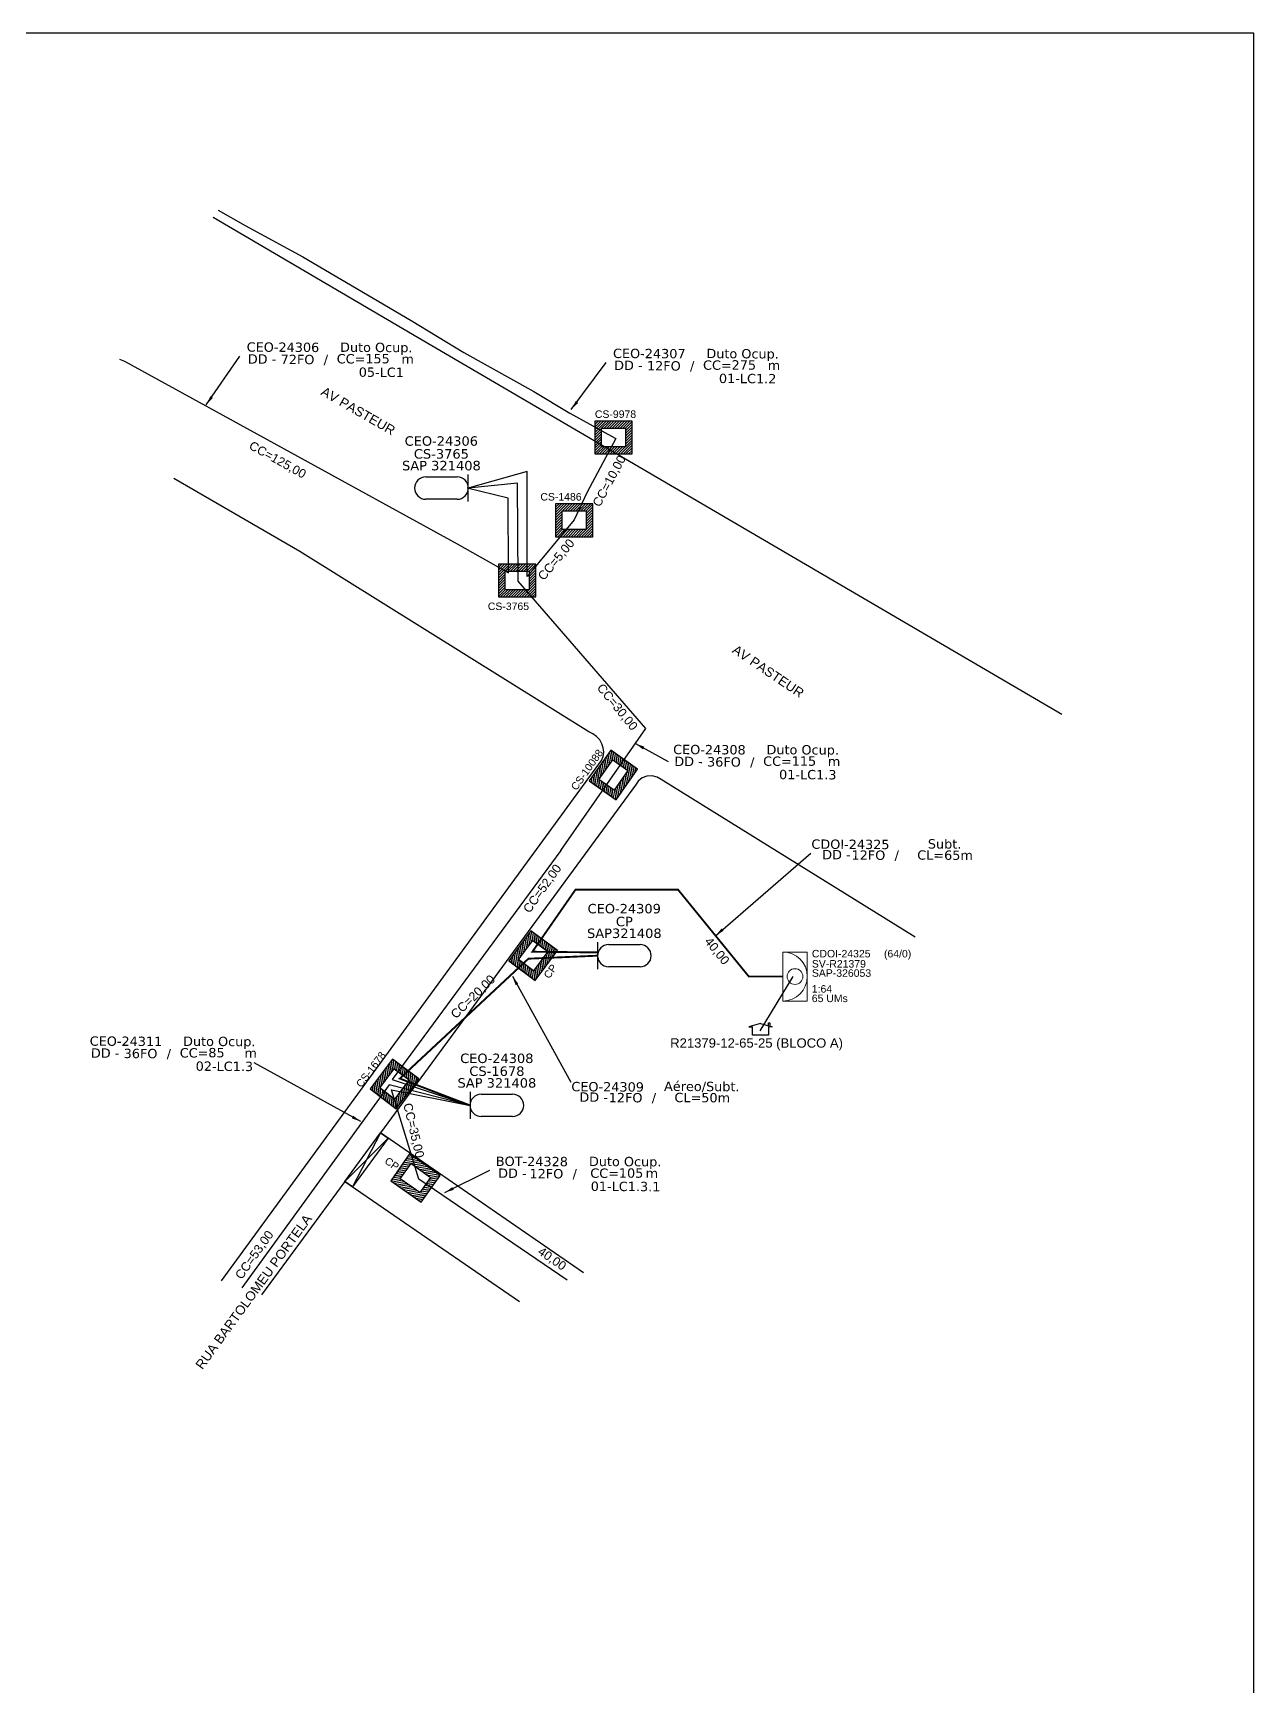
# Model space of a CAD drawing. Extents: x -4 to 837, y 1 to 595.
# Drawn here: x 576 to 837.2, y 241.6 to 595.3 of the extents above; entities that cross this region are included whole.
import ezdxf
from ezdxf.enums import TextEntityAlignment as Align

# ---------------------------------------------------------------- set-up
doc = ezdxf.new("R2010")
doc.units = 0
for name, color, linetype in [('10.1-Caixas Subterrâneas', 5, 'Continuous'), ('20.4-CEOS', 1, 'Continuous'), ('20.5-CEO', 1, 'Continuous'), ('CAP a instalar', 1, 'Continuous'), ('label_cabos', 7, 'Continuous'), ('Metragem', 92, 'Continuous'), ('QUADRA', 7, 'Continuous'), ('surveys', 7, 'Continuous'), ('surveys legendas', 7, 'Continuous')]:
    doc.layers.add(name, color=color, linetype=linetype)
for name, color, linetype, lineweight in [("20.0-LEGENDA DOS CDO'S", 1, 'Continuous', 0), ('20.1-CDO_INTERIOR', 1, 'Continuous', 0), ('Segmento Logradouro Texto', 238, 'Continuous', 0)]:
    doc.layers.add(name, color=color, linetype=linetype, lineweight=lineweight)
doc.layers.add('DROP DE CLIENTE', color=140, linetype='Continuous', plot=False)
doc.styles.add('ARIAL', font='arial.ttf')
doc.styles.add('DIGICADE', font='arial.ttf')
doc.styles.add('siredit', font='verdana.ttf')
doc.dimstyles.new('CC', dxfattribs={"dimtxt": 1, "dimasz": 2, "dimexe": 0.18, "dimexo": 0.0625, "dimgap": 0.09, "dimtad": 0, "dimdec": 0, "dimrnd": 1, "dimzin": 0, "dimdsep": 46, "dimtxsty": 'siredit', "dimblk": 'NONE', "dimcen": 0, "dimse1": 1, "dimse2": 1, "dimsd1": 1, "dimsd2": 1, "dimclrt": 7, "dimadec": 0, "dimazin": 0, "dimtfac": 1, "dimtdec": 0, "dimtofl": 0, "dimtmove": 0, "dimatfit": 3, "dimfxl": 0, "dimtolj": 1, "dimtzin": 0, "dimarcsym": 0})

# ---------------------------------------------------------------- blocks, each defined once
blk = doc.blocks.new('SURVEY_SURVEY')
for p, q in [((0, 0.0000127), (-0.0000126, 0.000009)), ((-0.0000126, 0.000009), (-0.0000086, 0.000009)), ((-0.0000086, 0), (-0.0000086, 0.000009)), ((0.0000086, 0), (-0.0000086, 0)), ((0, 0.0000127), (0.0000126, 0.000009)), ((0.0000084, 0.0000132), (0.0000098, 0.0000132)), ((0.0000084, 0.0000103), (0.0000084, 0.0000132)), ((0.0000126, 0.000009), (0.0000086, 0.000009)), ((0.0000086, 0.000009), (0.0000086, 0)), ((0.0000098, 0.0000132), (0.0000098, 0.0000099))]:
    blk.add_line(p, q)
blk = doc.blocks.new('*X8')
at = {"color": 0, "linetype": 'Continuous'}
for p, q in [((-1.25, 0.34099), (-0.49099, 1.1)), ((-1.25, 0.517767), (-0.667767, 1.1)), ((-1.25, 0.694544), (-0.844544, 1.1)), ((-1.25, 0.87132), (-1.02132, 1.1)), ((-1.25, 1.048097), (-1.198097, 1.1)), ((-1.25, 0.164214), (-0.8035, 0.610714)), ((-1.25, -0.012563), (-0.8035, 0.433937)), ((-1.25, -0.18934), (-0.8035, 0.25716)), ((-1.25, -0.366117), (-0.8035, 0.080383)), ((-0.789214, 0.625), (-0.314214, 1.1)), ((-0.612437, 0.625), (-0.137437, 1.1)), ((-0.43566, 0.625), (0.03934, 1.1)), ((-0.258883, 0.625), (0.216117, 1.1)), ((-0.082107, 0.625), (0.392893, 1.1)), ((0.09467, 0.625), (0.56967, 1.1)), ((0.271447, 0.625), (0.746447, 1.1)), ((0.448223, 0.625), (0.923223, 1.1)), ((0.625, 0.625), (1.1, 1.1)), ((0.801777, 0.625), (1.25, 1.073223)), ((0.8035, 0.449947), (1.25, 0.896447)), ((0.8035, 0.27317), (1.25, 0.71967)), ((0.8035, 0.096393), (1.25, 0.542893)), ((0.8035, -0.080383), (1.25, 0.366117)), ((0.8035, -0.25716), (1.25, 0.18934)), ((0.8035, -0.433937), (1.25, 0.012563)), ((-1.25, -0.542893), (-0.8035, -0.096393)), ((-1.25, -0.71967), (-0.8035, -0.27317)), ((-1.25, -0.896447), (-0.8035, -0.449947)), ((-1.25, -1.073223), (-0.801777, -0.625)), ((-1.1, -1.1), (-0.625, -0.625)), ((-0.923223, -1.1), (-0.448223, -0.625)), ((-0.746447, -1.1), (-0.271447, -0.625)), ((-0.56967, -1.1), (-0.09467, -0.625)), ((-0.392893, -1.1), (0.082107, -0.625)), ((-0.216117, -1.1), (0.258883, -0.625)), ((-0.03934, -1.1), (0.43566, -0.625)), ((0.137437, -1.1), (0.612437, -0.625)), ((0.314214, -1.1), (0.789214, -0.625)), ((0.49099, -1.1), (1.25, -0.34099)), ((0.667767, -1.1), (1.25, -0.517767)), ((0.8035, -0.610714), (1.25, -0.164214)), ((0.844544, -1.1), (1.25, -0.694544)), ((1.02132, -1.1), (1.25, -0.87132)), ((1.198097, -1.1), (1.25, -1.048097))]:
    blk.add_line(p, q, dxfattribs=at)
blk = doc.blocks.new('MANHOLE_MQ')
at = {"color": 0, "linetype": 'Continuous'}
for p, q in [((0.00000623, 0.00000569), (-0.00000627, 0.00000569)), ((-0.00000627, 0.00000569), (-0.00000627, -0.00000531)), ((0.00000623, -0.00000531), (0.00000623, 0.00000569)), ((-0.00000404, 0.00000331), (0.00000399, 0.00000331)), ((-0.00000404, -0.00000294), (-0.00000404, 0.00000331)), ((0.00000399, 0.00000331), (0.00000399, -0.00000294)), ((-0.00000627, -0.00000531), (0.00000623, -0.00000531)), ((0.00000399, -0.00000294), (-0.00000404, -0.00000294)), ((0.00000399, -0.00000294), (0.00000399, -0.00000294))]:
    blk.add_line(p, q, dxfattribs=at)
at = {"color": 0, "linetype": 'Continuous', "xscale": 5e-06, "yscale": 5e-06, "zscale": 1e-05}
blk.add_blockref('*X8', (-0.00000002, 0.00000019), dxfattribs=at)
blk = doc.blocks.new('_None')
blk = doc.blocks.new('Inst CB DT OCUP CFOA-SM-DD-S-72')
at = {"layer": 'label_cabos', "color": 0, "style": 'siredit'}
for tag, flags, p in [('ID_ATIVIDADE', 3, (1.31, 2.67)), ('FATOR', 1, (11.56, 2.55))]:
    blk.add_attdef(tag, text='', height=1, rotation=359.69, dxfattribs=dict(at, flags=flags)).set_placement(p, align=Align.MIDDLE_CENTER)
for tag, p in [('DESTINO_CABO', (3.13, 1.26)), ('TIPO_CABO', (13.11, 1.24)), ('TIPO_CABO', (1.11, 0)), ('CABO', (4.69, -0.05)), ('/', (7.71, -0.05)), ('LANCE', (10.41, 0.02)), ('UND', (16.46, 0)), ('FID', (13.65, -1.41))]:
    blk.add_attdef(tag, text='', height=1, rotation=359.69, dxfattribs=at).set_placement(p, align=Align.MIDDLE_CENTER)
blk.add_attdef('QTDE', (11.93, -0.45), '', height=1, rotation=359.69, dxfattribs=at)
blk = doc.blocks.new('Inst CB DT OCUP CFOA-SM-DD-S-36')
at = {"layer": 'label_cabos', "color": 0, "style": 'siredit'}
for tag, flags, p in [('ID_ATIVIDADE', 3, (1.31, 2.67)), ('FATOR', 1, (11.56, 2.55))]:
    blk.add_attdef(tag, text='', height=1, rotation=359.69, dxfattribs=dict(at, flags=flags)).set_placement(p, align=Align.MIDDLE_CENTER)
for tag, p in [('DESTINO_CABO', (3.13, 1.26)), ('TIPO_CABO', (13.11, 1.24)), ('TIPO_CABO', (1.11, 0)), ('CABO', (4.69, -0.05)), ('/', (7.71, -0.05)), ('LANCE', (10.41, 0.02)), ('UND', (16.46, 0)), ('FID', (13.65, -1.41))]:
    blk.add_attdef(tag, text='', height=1, rotation=359.69, dxfattribs=at).set_placement(p, align=Align.MIDDLE_CENTER)
blk.add_attdef('QTDE', (11.93, -0.45), '', height=1, rotation=359.69, dxfattribs=at)
blk = doc.blocks.new('Inst CB DT OCUP CFOA-SM-DD-S-12')
at = {"layer": 'label_cabos', "color": 0, "style": 'siredit'}
for tag, flags, p in [('ID_ATIVIDADE', 3, (1.31, 2.67)), ('FATOR', 1, (11.56, 2.55))]:
    blk.add_attdef(tag, text='', height=1, rotation=359.69, dxfattribs=dict(at, flags=flags)).set_placement(p, align=Align.MIDDLE_CENTER)
for tag, p in [('DESTINO_CABO', (3.13, 1.26)), ('TIPO_CABO', (13.11, 1.24)), ('TIPO_CABO', (1.11, 0)), ('CABO', (4.69, -0.05)), ('/', (7.71, -0.05)), ('LANCE', (10.41, 0.02)), ('UND', (16.46, 0)), ('FID', (13.65, -1.41))]:
    blk.add_attdef(tag, text='', height=1, rotation=359.69, dxfattribs=at).set_placement(p, align=Align.MIDDLE_CENTER)
blk.add_attdef('QTDE', (11.93, -0.45), '', height=1, rotation=359.69, dxfattribs=at)
blk = doc.blocks.new('LEGENDA DOS CABOS')
at = {"layer": 'label_cabos', "color": 0, "style": 'siredit'}
for tag, p in [('ID', (4.24, 1.63)), ('XX', (14.31, 1.67)), ('TIPO_CABO', (2.74, 0.52)), ('CABO', (6.16, 0.47)), ('/', (9.19, 0.47)), ('METROS', (14.36, 0.47))]:
    blk.add_attdef(tag, text='', height=1, rotation=359.69, dxfattribs=at).set_placement(p, align=Align.MIDDLE_CENTER)
blk = doc.blocks.new('Inst CB DT OCUP CFOA-SM-ASU-120-S-12')
at = {"layer": 'label_cabos', "color": 0, "style": 'siredit'}
for tag, flags, p in [('ID_ATIVIDADE', 3, (1.31, 2.67)), ('FATOR', 1, (11.56, 2.55))]:
    blk.add_attdef(tag, text='', height=1, rotation=359.69, dxfattribs=dict(at, flags=flags)).set_placement(p, align=Align.MIDDLE_CENTER)
for tag, p in [('DESTINO_CABO', (3.13, 1.26)), ('TIPO_CABO', (13.11, 1.24)), ('TIPO_CABO', (1.26, 0)), ('CABO', (4.69, -0.05)), ('/', (7.71, -0.05)), ('LANCE', (10.91, 0)), ('UND', (15.96, 0)), ('FID', (13.15, -1.41))]:
    blk.add_attdef(tag, text='', height=1, rotation=359.69, dxfattribs=at).set_placement(p, align=Align.MIDDLE_CENTER)
blk.add_attdef('QTDE', (12.43, -0.47), '', height=1, rotation=359.69, dxfattribs=at)

msp = doc.modelspace()

# ---------------------------------------------------------------- linework, layer by layer
for p, q in [((837.17, 595.26), (-3.83, 595.26)), ((837.17, 1.26), (837.17, 595.26))]:
    msp.add_line(p, q)
at = {"linetype": 'Continuous'}
msp.add_lwpolyline([(642.68, 349.52), (650.3, 359.9), (651.94, 358.76), (644.35, 348.37), (642.68, 349.52), (651.94, 358.76), (650.3, 359.9), (644.35, 348.37)], dxfattribs=at)
at = {"layer": '20.1-CDO_INTERIOR', "color": 1, "lineweight": 18}
msp.add_lwpolyline([(741.62, 388.12), (741.62, 398.61), (736.38, 398.61), (736.37, 388.12)], close=True, dxfattribs=at)
msp.add_circle((739, 393.36), 1.68, dxfattribs=at)
msp.add_arc((736.37, 393.36), 5.25, 269.9724, 89.9724, dxfattribs=at)
at = {"layer": '20.5-CEO', "color": 7}
for p, q in [((660, 500.28), (666.72, 500.28)), ((666.72, 495.5), (660, 495.5))]:
    msp.add_line(p, q, dxfattribs=at)
at = {"layer": '20.5-CEO', "color": 5}
for p, q in [((671.88, 368.19), (678.59, 368.19)), ((678.59, 363.4), (671.88, 363.4))]:
    msp.add_line(p, q, dxfattribs=at)
at = {"layer": '20.5-CEO', "color": 7}
msp.add_lwpolyline([(669.11, 495.01), (669.11, 500.78)], dxfattribs=at)
at = {"layer": '20.5-CEO', "color": 5}
msp.add_lwpolyline([(669.48, 368.68), (669.48, 362.91)], dxfattribs=at)
at = {"layer": '20.5-CEO', "color": 7}
for centre, start, end in [((660, 497.89), 90, 270), ((666.72, 497.89), 270, 90)]:
    msp.add_arc(centre, 2.39, start, end, dxfattribs=at)
at = {"layer": '20.5-CEO', "color": 5}
for centre, start, end in [((671.88, 365.79), 90, 270), ((678.59, 365.79), 270, 90)]:
    msp.add_arc(centre, 2.39, start, end, dxfattribs=at)
at = {"layer": 'CAP a instalar', "color": 7, "ltscale": 5}
for p, q in [((615.58, 557.36), (621.37, 554.11)), ((621.37, 554.11), (633.7, 547.38)), ((633.7, 547.38), (656.88, 533.74)), ((656.88, 533.74), (668.17, 526.93)), ((594.51, 525.46), (595.55, 525.01)), ((595.55, 525.01), (666.73, 485.95)), ((668.17, 526.93), (683.12, 518.52)), ((683.12, 518.52), (690.85, 513.95)), ((690.85, 513.95), (696.57, 510.77)), ((696.57, 510.77), (698.98, 509.41)), ((698.98, 509.41), (700.64, 508.49)), ((700.64, 508.49), (694.51, 497)), ((679.63, 498.96), (669.11, 497.89)), ((681.67, 501.42), (669.3, 497.91)), ((679.75, 478), (679.63, 498.96)), ((681.71, 478.99), (681.67, 501.42)), ((677.61, 495.75), (668.9, 497.87)), ((677.7, 479.74), (677.61, 495.75)), ((694.51, 497), (691.77, 491.11)), ((691.77, 491.11), (681.71, 478.99)), ((666.73, 485.95), (677.7, 479.74)), ((707.07, 446.41), (679.75, 478)), ((688.91, 420.3), (707.07, 446.41)), ((688.91, 420.3), (652.85, 371.32)), ((652.18, 370.18), (620.65, 326.71)), ((669.48, 365.79), (652.18, 370.18)), ((652.85, 371.32), (669.48, 365.79))]:
    msp.add_line(p, q, dxfattribs=at)
at = {"layer": 'CAP a instalar', "ltscale": 5}
for p, q in [((699.14, 400.21), (705.85, 400.21)), ((705.85, 395.43), (699.14, 395.43))]:
    msp.add_line(p, q, dxfattribs=at)
at = {"layer": 'CAP a instalar', "color": 7, "ltscale": 2.5}
for p, q in [((658.56, 350.03), (652.68, 369.12)), ((652.68, 369.12), (669.48, 365.79)), ((690.27, 328.42), (658.56, 350.03))]:
    msp.add_line(p, q, dxfattribs=at)
at = {"layer": 'CAP a instalar', "ltscale": 5}
msp.add_lwpolyline([(736.37, 393.36, 0.4, 0.4, 0), (729.12, 393.36, 0.4, 0.4, 0), (713.97, 411.96, 0.4, 0.4, 0), (692.04, 411.95, 0.4, 0.4, 0), (682.82, 398.67, 0.4, 0.4, 0), (696.74, 398.52, 0, 0, 0)], format="xyseb", dxfattribs=at)
msp.add_lwpolyline([(696.74, 400.7), (696.74, 394.93)], dxfattribs=at)
at = {"layer": 'CAP a instalar', "ltscale": 5, "const_width": 0.4}
msp.add_lwpolyline([(669.48, 365.79), (654.46, 371.53), (681.97, 397.18), (696.74, 397.82)], dxfattribs=at)
at = {"layer": 'CAP a instalar', "ltscale": 5}
for centre, start, end in [((699.14, 397.82), 90, 270), ((705.85, 397.82), 270, 90)]:
    msp.add_arc(centre, 2.39, start, end, dxfattribs=at)
at = {"layer": 'DROP DE CLIENTE', "linetype": 'Continuous'}
msp.add_lwpolyline([(738.5, 393.36), (731.5, 381.74)], dxfattribs=at)
at = {"layer": 'QUADRA', "color": 4}
for points in [[(614.57, 555.83), (658.41, 530.14), (796.05, 449.5)], [(616.31, 328.23), (697.62, 439.57), (697.95, 440.44), (698.07, 441.36), (697.99, 442.29), (697.7, 443.18), (697.22, 443.99), (696.57, 444.7), (695.78, 445.27), (694.88, 445.74), (633.04, 484.31), (606.15, 499.97), (606.15, 499.97)], [(764.72, 401.82), (710.4, 435.52), (709.48, 436.05), (708.42, 436.3), (707.33, 436.22), (706.32, 435.85), (705.48, 435.2), (704.9, 434.34), (650.3, 359.9)], [(693.76, 329.98), (650.3, 359.9)], [(642.68, 349.52), (624.87, 325.24)], [(642.68, 349.52), (680.08, 323.84)]]:
    msp.add_lwpolyline(points, dxfattribs=at)

# ---------------------------------------------------------------- block references
at = {"color": 0, "lineweight": 0}
ref = msp.add_blockref('Inst CB DT OCUP CFOA-SM-DD-S-72', (623.21, 525.51), dxfattribs=dict(at, xscale=2, yscale=2, zscale=2))
ref.add_attrib('DESTINO_CABO', 'CEO-24306', dxfattribs={"layer": 'label_cabos', "color": 0, "height": 2, "rotation": 359.69, "style": 'siredit'}).set_placement((629.47, 528.04), align=Align.MIDDLE_CENTER)
ref.add_attrib('TIPO_CABO', 'Duto Ocup.', dxfattribs={"layer": 'label_cabos', "color": 0, "height": 2, "rotation": 359.69, "style": 'siredit'}).set_placement((649.43, 528), align=Align.MIDDLE_CENTER)
ref.add_attrib('/', '/', dxfattribs={"layer": 'label_cabos', "color": 0, "height": 2, "rotation": 359.69, "style": 'siredit'}).set_placement((638.64, 525.41), align=Align.MIDDLE_CENTER)
ref.add_attrib('FID', '05-LC1', dxfattribs={"layer": 'label_cabos', "color": 0, "height": 2, "rotation": 359.69, "style": 'siredit'}).set_placement((650.51, 522.68), align=Align.MIDDLE_CENTER)
ref.add_attrib('LANCE', 'CC=', dxfattribs={"layer": 'label_cabos', "color": 0, "height": 2, "rotation": 359.69, "style": 'siredit'}).set_placement((644.03, 525.55), align=Align.MIDDLE_CENTER)
ref.add_attrib('UND', 'm', dxfattribs={"layer": 'label_cabos', "color": 0, "height": 2, "rotation": 359.69, "style": 'siredit'}).set_placement((656.14, 525.51), align=Align.MIDDLE_CENTER)
ref.add_attrib('CABO', '72FO', dxfattribs={"layer": 'label_cabos', "color": 0, "height": 2, "rotation": 359.69, "style": 'siredit'}).set_placement((632.58, 525.41), align=Align.MIDDLE_CENTER)
ref.add_attrib('TIPO_CABO', 'DD - ', dxfattribs={"layer": 'label_cabos', "color": 0, "height": 2, "rotation": 359.69, "style": 'siredit'}).set_placement((625.43, 525.5), align=Align.MIDDLE_CENTER)
ref.add_attrib('QTDE', '155', (647.07, 524.6), dxfattribs={"layer": 'label_cabos', "color": 0, "height": 2, "rotation": 359.69, "style": 'siredit'})
ref = msp.add_blockref('Inst CB DT OCUP CFOA-SM-DD-S-12', (701.57, 524.16), dxfattribs=dict(at, xscale=2, yscale=2, zscale=2))
ref.add_attrib('DESTINO_CABO', 'CEO-24307', dxfattribs={"layer": 'label_cabos', "color": 0, "height": 2, "rotation": 359.69, "style": 'siredit'}).set_placement((707.83, 526.68), align=Align.MIDDLE_CENTER)
ref.add_attrib('TIPO_CABO', 'Duto Ocup.', dxfattribs={"layer": 'label_cabos', "color": 0, "height": 2, "rotation": 359.69, "style": 'siredit'}).set_placement((727.79, 526.65), align=Align.MIDDLE_CENTER)
ref.add_attrib('/', '/', dxfattribs={"layer": 'label_cabos', "color": 0, "height": 2, "rotation": 359.69, "style": 'siredit'}).set_placement((717, 524.05), align=Align.MIDDLE_CENTER)
ref.add_attrib('FID', '01-LC1.2', dxfattribs={"layer": 'label_cabos', "color": 0, "height": 2, "rotation": 359.69, "style": 'siredit'}).set_placement((728.87, 521.33), align=Align.MIDDLE_CENTER)
ref.add_attrib('LANCE', 'CC=', dxfattribs={"layer": 'label_cabos', "color": 0, "height": 2, "rotation": 359.69, "style": 'siredit'}).set_placement((722.39, 524.2), align=Align.MIDDLE_CENTER)
ref.add_attrib('UND', 'm', dxfattribs={"layer": 'label_cabos', "color": 0, "height": 2, "rotation": 359.69, "style": 'siredit'}).set_placement((734.5, 524.16), align=Align.MIDDLE_CENTER)
ref.add_attrib('CABO', '12FO', dxfattribs={"layer": 'label_cabos', "color": 0, "height": 2, "rotation": 359.69, "style": 'siredit'}).set_placement((710.94, 524.05), align=Align.MIDDLE_CENTER)
ref.add_attrib('TIPO_CABO', 'DD - ', dxfattribs={"layer": 'label_cabos', "color": 0, "height": 2, "rotation": 359.69, "style": 'siredit'}).set_placement((703.79, 524.15), align=Align.MIDDLE_CENTER)
ref.add_attrib('QTDE', '275', (725.43, 523.25), dxfattribs={"layer": 'label_cabos', "color": 0, "height": 2, "rotation": 359.69, "style": 'siredit'})
ref = msp.add_blockref('Inst CB DT OCUP CFOA-SM-DD-S-36', (714.43, 439.4), dxfattribs=dict(at, xscale=2, yscale=2, zscale=2))
ref.add_attrib('DESTINO_CABO', 'CEO-24308', dxfattribs={"layer": 'label_cabos', "color": 0, "height": 2, "rotation": 359.69, "style": 'siredit'}).set_placement((720.69, 441.92), align=Align.MIDDLE_CENTER)
ref.add_attrib('TIPO_CABO', 'Duto Ocup.', dxfattribs={"layer": 'label_cabos', "color": 0, "height": 2, "rotation": 359.69, "style": 'siredit'}).set_placement((740.65, 441.89), align=Align.MIDDLE_CENTER)
ref.add_attrib('/', '/', dxfattribs={"layer": 'label_cabos', "color": 0, "height": 2, "rotation": 359.69, "style": 'siredit'}).set_placement((729.86, 439.29), align=Align.MIDDLE_CENTER)
ref.add_attrib('FID', '01-LC1.3', dxfattribs={"layer": 'label_cabos', "color": 0, "height": 2, "rotation": 359.69, "style": 'siredit'}).set_placement((741.73, 436.57), align=Align.MIDDLE_CENTER)
ref.add_attrib('LANCE', 'CC=', dxfattribs={"layer": 'label_cabos', "color": 0, "height": 2, "rotation": 359.69, "style": 'siredit'}).set_placement((735.25, 439.44), align=Align.MIDDLE_CENTER)
ref.add_attrib('UND', 'm', dxfattribs={"layer": 'label_cabos', "color": 0, "height": 2, "rotation": 359.69, "style": 'siredit'}).set_placement((747.36, 439.4), align=Align.MIDDLE_CENTER)
ref.add_attrib('CABO', '36FO', dxfattribs={"layer": 'label_cabos', "color": 0, "height": 2, "rotation": 359.69, "style": 'siredit'}).set_placement((723.8, 439.29), align=Align.MIDDLE_CENTER)
ref.add_attrib('TIPO_CABO', 'DD - ', dxfattribs={"layer": 'label_cabos', "color": 0, "height": 2, "rotation": 359.69, "style": 'siredit'}).set_placement((716.66, 439.39), align=Align.MIDDLE_CENTER)
ref.add_attrib('QTDE', '115', (738.29, 438.49), dxfattribs={"layer": 'label_cabos', "color": 0, "height": 2, "rotation": 359.69, "style": 'siredit'})
ref = msp.add_blockref('Inst CB DT OCUP CFOA-SM-DD-S-36', (589.63, 376.99), dxfattribs=dict(at, xscale=2, yscale=2, zscale=2))
ref.add_attrib('DESTINO_CABO', 'CEO-24311', dxfattribs={"layer": 'label_cabos', "color": 0, "height": 2, "rotation": 359.69, "style": 'siredit'}).set_placement((595.89, 379.52), align=Align.MIDDLE_CENTER)
ref.add_attrib('TIPO_CABO', 'Duto Ocup.', dxfattribs={"layer": 'label_cabos', "color": 0, "height": 2, "rotation": 359.69, "style": 'siredit'}).set_placement((615.85, 379.48), align=Align.MIDDLE_CENTER)
ref.add_attrib('/', '/', dxfattribs={"layer": 'label_cabos', "color": 0, "height": 2, "rotation": 359.69, "style": 'siredit'}).set_placement((605.06, 376.89), align=Align.MIDDLE_CENTER)
ref.add_attrib('FID', '02-LC1.3', dxfattribs={"layer": 'label_cabos', "color": 0, "height": 2, "rotation": 359.69, "style": 'siredit'}).set_placement((616.93, 374.16), align=Align.MIDDLE_CENTER)
ref.add_attrib('LANCE', 'CC=', dxfattribs={"layer": 'label_cabos', "color": 0, "height": 2, "rotation": 359.69, "style": 'siredit'}).set_placement((610.45, 377.03), align=Align.MIDDLE_CENTER)
ref.add_attrib('UND', 'm', dxfattribs={"layer": 'label_cabos', "color": 0, "height": 2, "rotation": 359.69, "style": 'siredit'}).set_placement((622.56, 376.99), align=Align.MIDDLE_CENTER)
ref.add_attrib('CABO', '36FO', dxfattribs={"layer": 'label_cabos', "color": 0, "height": 2, "rotation": 359.69, "style": 'siredit'}).set_placement((599, 376.89), align=Align.MIDDLE_CENTER)
ref.add_attrib('TIPO_CABO', 'DD - ', dxfattribs={"layer": 'label_cabos', "color": 0, "height": 2, "rotation": 359.69, "style": 'siredit'}).set_placement((591.86, 376.98), align=Align.MIDDLE_CENTER)
ref.add_attrib('QTDE', '85', (613.49, 376.08), dxfattribs={"layer": 'label_cabos', "color": 0, "height": 2, "rotation": 359.69, "style": 'siredit'})
at = {"layer": '10.1-Caixas Subterrâneas', "color": 30, "yscale": 639575.1086223164, "zscale": 639575.1086223164}
for p, xscale, rotation in [((700.13, 508.82), 639575.1086223164, 180.0000000000633), ((691.77, 491.11), 639575.1086223164, 180.0000000000631), ((679.53, 478.23), 639575.1086223164, 180.0000000000633), ((700.04, 436.54), 639575.1086223164, 234.7828982117151), ((682.85, 397.9), 639575.1086223165, 233.3752063773877), ((653.21, 370.44), 639575.1086223164, 232.9137714706371), ((657.86, 350.34), 639575.1086223163, 144.7984133941828)]:
    msp.add_blockref('MANHOLE_MQ', p, dxfattribs=dict(at, xscale=xscale, rotation=rotation))
at = {"layer": 'label_cabos', "color": 0, "lineweight": 0, "xscale": 2, "yscale": 2, "zscale": 2}
for p, values in [((742.38, 418.4), {'ID': 'CDOI-24325', 'CABO': '12FO', 'METROS': 'CL=65m', 'XX': 'Subt.', '/': '/', 'TIPO_CABO': 'DD -'}), ((690.44, 366.51), {'ID': 'CEO-24309', 'CABO': '12FO', 'METROS': 'CL=50m', 'XX': 'Aéreo/Subt.', '/': '/', 'TIPO_CABO': 'DD -'})]:
    msp.add_blockref('LEGENDA DOS CABOS', p, dxfattribs=at).add_auto_attribs(values)
at = {"layer": 'label_cabos', "color": 0, "lineweight": 0}
ref = msp.add_blockref('Inst CB DT OCUP CFOA-SM-ASU-120-S-12', (676.45, 351.28), dxfattribs=dict(at, xscale=2, yscale=2, zscale=2))
ref.add_attrib('DESTINO_CABO', 'BOT-24328', dxfattribs={"color": 0, "height": 2, "rotation": 359.69, "style": 'siredit'}).set_placement((682.71, 353.8), align=Align.MIDDLE_CENTER)
ref.add_attrib('CABO', '12FO', dxfattribs={"color": 0, "height": 2, "rotation": 359.69, "style": 'siredit'}).set_placement((685.82, 351.18), align=Align.MIDDLE_CENTER)
ref.add_attrib('TIPO_CABO', 'Duto Ocup.', dxfattribs={"color": 0, "height": 2, "rotation": 359.69, "style": 'siredit'}).set_placement((702.67, 353.77), align=Align.MIDDLE_CENTER)
ref.add_attrib('/', '/', dxfattribs={"color": 0, "height": 2, "rotation": 359.69, "style": 'siredit'}).set_placement((691.88, 351.18), align=Align.MIDDLE_CENTER)
ref.add_attrib('TIPO_CABO', 'DD - ', dxfattribs={"color": 0, "height": 2, "rotation": 359.69, "style": 'siredit'}).set_placement((678.98, 351.27), align=Align.MIDDLE_CENTER)
ref.add_attrib('FID', '01-LC1.3.1', dxfattribs={"color": 0, "height": 2, "rotation": 359.69, "style": 'siredit'}).set_placement((702.75, 348.45), align=Align.MIDDLE_CENTER)
ref.add_attrib('LANCE', 'CC=', dxfattribs={"color": 0, "height": 2, "rotation": 359.69, "style": 'siredit'}).set_placement((698.27, 351.28), align=Align.MIDDLE_CENTER)
ref.add_attrib('QTDE', '105', (701.31, 350.33), dxfattribs={"color": 0, "height": 2, "rotation": 359.69, "style": 'siredit'})
ref.add_attrib('UND', 'm', dxfattribs={"color": 0, "height": 2, "rotation": 359.69, "style": 'siredit'}).set_placement((708.38, 351.28), align=Align.MIDDLE_CENTER)
at = {"layer": 'surveys', "color": 255, "xscale": 200000, "yscale": 200000, "zscale": 200000}
msp.add_blockref('SURVEY_SURVEY', (731.62, 380.8), dxfattribs=at)

# ---------------------------------------------------------------- texts
at = {"layer": '10.1-Caixas Subterrâneas', "color": 30, "style": 'ARIAL'}
for s, p in [('CS-9978', (696.19, 512.91)), ('CS-1486', (684.53, 495.22)), ('CS-3765', (673.29, 471.79))]:
    msp.add_text(s, height=1.6, dxfattribs=at).set_placement(p)
for s, rotation, p in [('CS-10088', 54.7829, (692.24, 433.03)), ('CP', 53.3752, (686.38, 392.75)), ('CS-1678', 52.9138, (646.24, 369.46)), ('CP', 324.7984, (651.04, 353.54))]:
    msp.add_text(s, height=1.6, rotation=rotation, dxfattribs=at).set_placement(p)
at = {"layer": "20.0-LEGENDA DOS CDO'S", "color": 1, "style": 'ARIAL'}
for s, p in [('SV-R21379', (742.61, 395.28)), ('CDOI-24325', (742.61, 397.46)), ('(64/0)', (758.03, 397.45)), ('SAP-326053', (742.61, 393.31)), ('65 UMs', (742.59, 387.89)), ('1:64', (742.59, 389.92))]:
    msp.add_text(s, height=1.6, rotation=359.9724, dxfattribs=at).set_placement(p)
at = {"layer": '20.4-CEOS', "color": 7, "style": 'siredit'}
msp.add_text('CEO-24306', height=2.019, dxfattribs=at).set_placement((663.34, 508.97), align=Align.TOP_CENTER)
at = {"layer": '20.4-CEOS', "color": 5, "style": 'siredit'}
msp.add_text('CEO-24308', height=2.019, dxfattribs=at).set_placement((675.21, 376.87), align=Align.TOP_CENTER)
at = {"layer": '20.5-CEO', "color": 7, "style": 'siredit'}
for s, p in [('CS-3765', (663.36, 506.22)), ('SAP 321408', (663.36, 503.71))]:
    msp.add_text(s, height=2.028, dxfattribs=at).set_placement(p, align=Align.TOP_CENTER)
at = {"layer": '20.5-CEO', "color": 5, "style": 'siredit'}
for s, p in [('SAP 321408', (675.23, 371.61)), ('CS-1678', (675.23, 374.13))]:
    msp.add_text(s, height=2.028, dxfattribs=at).set_placement(p, align=Align.TOP_CENTER)
at = {"layer": '20.5-CEO', "color": 7, "style": 'siredit'}
for tag, text, height, p in [('CEO-24309', 'CEO-XXX', 2.019, (702.47, 408.9)), ('SAP321408', 'SAP 321408', 2.028, (702.49, 403.63)), ('CP', 'CS-XXX', 2.028, (702.49, 406.15))]:
    msp.add_attdef(tag, text=text, height=height, dxfattribs=at).set_placement(p, align=Align.TOP_CENTER)
at = {"layer": 'Metragem', "style": 'ARIAL'}
for s, rotation, p in [('CC=125,00', 330.8707, (622.01, 506.41)), ('CC=10,00', 61.916, (697.25, 493.69)), ('CC=5,00', 50.2938, (685.27, 477.96)), ('CC=30,00', 309.1708, (696.51, 455.09)), ('CC=52,00', 54.5823, (682.22, 406.78)), ('40,00', 309.1839, (719.52, 400.82)), ('CC=20,00', 44.2387, (666.46, 384.21)), ('CC=35,00', 283.1536, (655.19, 366.04)), ('CC=53,00', 54.5823, (620.62, 328.39)), ('40,00', 325.4584, (683.8, 334.1))]:
    msp.add_text(s, height=1.89, rotation=rotation, dxfattribs=at).set_placement(p)
at = {"layer": 'Segmento Logradouro Texto', "color": 5, "linetype": 'Continuous', "char_height": 2, "attachment_point": 1, "style": 'DIGICADE'}
for s, insert, width, rotation in [('\\fArial|b0|i0|c0|p34;\\W1.0000000000;\\T1.0000000000;\\o\\lAV PASTEUR', (638.38, 519.68), 18.4802, 330.1427), ('\\fArial|b0|i0|c0|p34;\\W1.0000000000;\\T1.0000000000;\\o\\lAV PASTEUR', (726.5, 464.47), 18.4802, 325.9583), ('\\fArial|b0|i0|c0|p34;\\W1.0000000000;\\T1.0000000000;\\o\\lRUA BARTOLOMEU PORTELA', (610.61, 310.29), 40.6194, 54.0007)]:
    msp.add_mtext(s, dxfattribs=dict(at, insert=insert, width=width, rotation=rotation))
at = {"layer": 'surveys legendas', "style": 'ARIAL'}
msp.add_text('R21379-12-65-25 (BLOCO A)', height=2, dxfattribs=at).set_placement((712.3, 378.14))

# ---------------------------------------------------------------- leaders
at = {"layer": 'label_cabos'}
for points in [[(613.07, 515.73), (620.24, 526.12)], [(691.15, 514.7), (698.6, 524.76)], [(704.86, 443.22), (711.9, 439.36)], [(722, 402.1), (742.38, 419.75)], [(678.55, 393.41), (691.04, 370.73)], [(646.11, 362.33), (623.27, 374.91)], [(664.07, 347.12), (673.73, 351.94)]]:
    msp.add_leader(points, dimstyle='CC', override={"dimgap": 0.09, "dimtad": 0}, dxfattribs=at)

doc.saveas('drawing.dxf')
